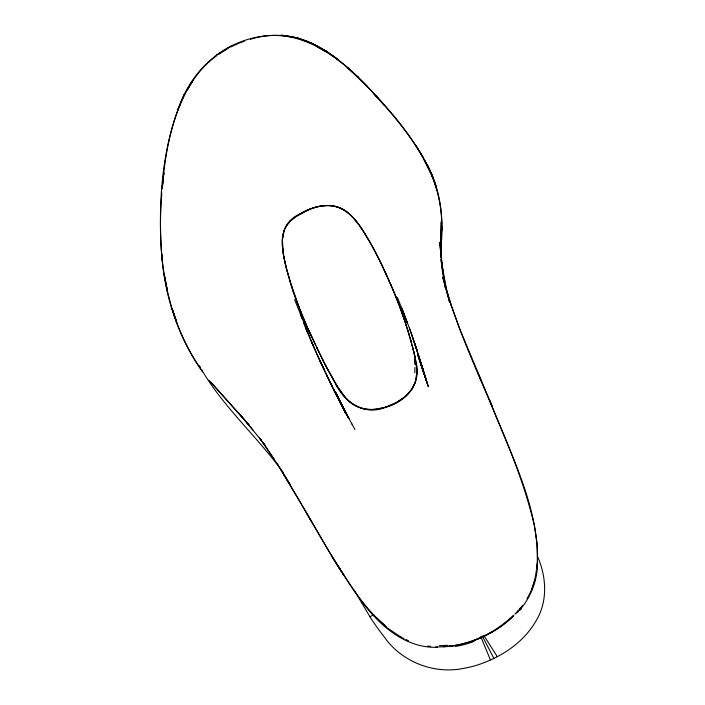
<?xml version="1.0" encoding="UTF-8"?>
<svg xmlns="http://www.w3.org/2000/svg" width="705" height="705" viewBox="0 0 705 705"><rect width="100%" height="100%" fill="white"/><g stroke="black" fill="none" stroke-linecap="round" stroke-linejoin="round"><path stroke-width="1.06" d="M416.461 377.21L416.734 369.288L415.501 359.506M440.889 253.165L440.881 256.329L440.81 253.21M440.898 250.002L440.925 239.471L440.537 250.434M440.801 257.184L440.863 253.051M440.907 249.94L441.004 232.853L440.942 249.552M416.805 372.407L415.439 381.819L411.429 389.909M202.547 371.852C177.995 337.307 164.485 295.474 161.568 253.351L162.053 259.925C157.726 204.353 161.189 146.058 184.181 94.585L177.501 110.429L184.181 94.585C194.227 73.954 210.592 56.594 231.055 46.098L231.169 46.045C256.074 33.496 286.512 31.17 312.007 43.41C329.446 51.809 344.613 64.084 358.466 77.471L357.391 76.51L367.481 86.697L347.45 67.521C378.435 96.312 407.71 128.257 427.741 165.798C440.96 190.896 443.842 219.555 440.986 247.376L441.004 242.705L441.356 257.272L443.375 275.77L441.568 262.154L446.353 288.839L451.226 305.662M440.986 237.876L441.533 221.37L441.154 238.643L441.022 222.004M440.651 249.438L441.286 237.444M441.048 242.326L441.559 232.209M441.004 237.893C443.498 216.153 439.462 194.113 431.16 173.968L430.949 173.518C417.378 143.08 395.637 117.312 373.218 93.034L384.11 105.036C351.742 67.486 304.948 21.873 250.398 39.277M161.824 193.205C159.251 225.468 159.929 258.268 167.261 289.914L164.274 274.747L167.341 291.103L171.491 306.939L176.735 322.264L172.187 308.755C178.673 330.478 188.367 351.275 201.436 369.834M440.995 237.717L441.868 226.843L440.969 238.951M162.124 188.914L163.886 172.663L162.185 188.543C165.349 151.214 171.941 112.439 192.914 80.608L187.336 89.808C194.527 76.492 204.397 64.56 216.708 55.695M440.995 239.101L441.224 237.127L440.96 239.312M440.264 245.173L440.519 243.102M526.943 598.739C532.196 590.208 535.218 580.418 536.32 570.486M536.664 568.397L537.492 561.436M416.373 377.818L414.972 383.194L412.355 388.517M531.967 588.675L534.795 579.907M284.08 230.394C280.211 242.555 283.489 255.562 286.265 267.609M284.282 229.936L282.335 239.55L283.287 253.271M284.732 228.896L286.9 225.106M286.23 226.111L289.896 221.493M411.993 389.081L405.472 396.404L396.651 402.344M287.138 224.763L290.627 220.762L295.51 216.832M411.103 390.367L408.909 393.055M518.386 610.715L522.405 605.639M519.241 609.323L520.563 607.666M516.192 613.191L518.157 610.741L517.1 611.887M517.778 612.081C530.195 599.1 537.36 581.528 537.474 563.559L537.025 569.27C541.228 509.636 510.429 454.981 489.816 400.757L492.028 405.957L460.021 329.746L449.728 301.229M408.512 393.496C393.011 408.918 363.348 417.316 346.745 399.012M514.923 614.214L516.016 613.059M290.204 221.176C300.586 212.223 314.086 205.534 328.063 205.587C344.507 205.331 355.796 219.114 363.718 231.83M512.13 616.884L513.24 615.826M513.795 615.456C493.297 635.372 464.63 647.877 435.866 646.82M511.9 617.175L510.543 618.417M218.391 54.479L227.997 48.434M295.897 216.567L309.759 209.306M216.347 55.237L231.169 46.045M369.922 616.769L373.782 614.689M396.139 402.617L387.318 406.468M230.72 47.023L238.07 43.569M478.316 638.633L473.822 640.396M310.218 209.121L315.858 207.191A32.122 22.243 -22.8 0 1 322.361 205.93C333.782 204.018 345.617 208.821 353.029 217.589M238.995 43.164L244.644 41.057M386.701 406.67L384.877 407.261M384.26 407.446L376.893 409.032M455.289 645.419L443.674 646.732M376.214 409.12C362.723 411.553 349.283 404.476 341.934 393.249M449.085 646.344L447.208 646.529M437.505 647.305C404.282 648.433 378.1 624.163 359.92 598.95M427.627 646.097L430.711 646.37M400.59 636.853L403.93 638.554M405.798 639.444L408.592 640.774M325.19 51.377L316.237 46.16M401.136 637.214L387.23 627.899L375.836 617.219L386.129 626.833C365.78 609.561 351.152 586.886 337.034 564.529L344.251 575.818L327.613 549.089L282.264 471.848L290.187 484.661L279.568 467.635M346.032 398.246L337.898 387.23M241.921 416.796L210.927 382.119M353.584 218.206L354.139 218.841M354.694 219.475L356.272 221.388M208.839 380.189L249.323 425.432L240.211 414.822L261.282 440.299L260.189 438.871L278.026 465.027M246.715 422.471L253.113 430.2M356.783 222.031L358.739 224.587M259.396 438.043L265.529 446.036L263.036 442.617L274.157 459.202M282.996 472.271C257.51 436.844 223.688 407.499 201.568 369.649M341.572 392.764L340.189 390.781M359.814 226.067L363.181 230.993M354.782 591.892L332.786 557.937L302.198 505.379M339.845 390.279L335.413 383.079M363.621 231.681L364.846 233.602M483.709 635.302L497.307 656.663M364.256 232.668L372.742 247.191M332.786 557.937L340.594 570.451M277.056 463.502L301.855 504.551M423.123 157.206L416.161 145.882M365.243 234.245L366.415 236.14M337.58 386.71L336.955 385.679M367.173 237.409L367.552 238.034M336.329 384.648L336.637 385.168M335.721 383.599L336.029 384.128M368.292 239.286L369.015 240.537M306.966 513.637L311.672 521.726L310.068 518.933M334.038 380.718C342.401 400.599 363.568 416.69 385.644 407.279C405.534 402.37 422.136 383.194 415.994 362.062C410.028 333.095 399.946 305.054 387.917 278.07M335.104 382.551L325.084 364.52L316.757 347.503M334.196 380.982L334.805 382.031M332.689 378.338L333.87 380.409M369.728 241.78L370.081 242.405M331.782 376.752L333.359 379.528M330.848 375.095L331.852 376.867M370.433 243.031C363.762 231.548 356.853 219.599 346.199 211.315C332.064 201.172 312.994 205.825 299.255 214.302C275.144 225.318 282.256 253.421 287.807 273.417M330.345 374.214L330.883 375.157M330.583 374.628L328.794 371.429M329.684 373.033L329.984 373.562M370.319 242.837L374.752 250.901M329.085 371.967L329.385 372.496M351.769 423.775L354.976 429.556M337.008 395.787L351.901 424.022M328.204 370.363L328.856 371.544M345.67 412.725L339.528 401.119L348.711 418.241C331.738 387.301 316.563 355.373 303.485 322.599M354.095 590.12L370.927 618.329A420.577 306.587 -23.5 0 0 383.767 636.254C401.365 662.021 434.483 674.879 464.895 668.12A77.779 56.7 -23.5 0 0 480.969 663.828C496.532 658.223 511.266 649.781 522.96 637.972A80.238 58.489 -23.5 0 0 535.456 621.863C548.076 602.167 546.639 576.849 537.386 556.122M372.513 246.768L372.848 247.385M327.041 368.213L328.363 370.654M345.556 412.46L348.711 418.241M373.183 248.01L381.343 263.987M327.878 369.764L326.45 367.094M373.218 248.063L374.161 249.826M342.7 407.208L348.79 418.523L333.712 389.733L345.732 413.015L336.664 395.593M374.514 250.478L374.84 251.095M345.177 411.738L346.922 415.042M375.104 251.588L379.757 260.718M326.468 367.146L325.516 365.305M375.483 252.319L376.126 253.544M326.186 366.609L324.141 362.626M338.999 399.488L345.177 412.046L333.509 389.045L336.303 394.8M482.229 635.928L493.897 658.373M376.435 254.144L377.369 255.95M325.067 364.441L325.349 364.987M199.524 365.78L200.528 367.728M345.732 413.015L339.916 401.621M324.793 363.903L323.234 360.828M377.668 256.558L377.977 257.149M332.654 387.521L330.046 382.031L335.43 393.02M378.277 257.748L380.911 263.088M338.541 398.519L336.285 393.716L343.45 408.574M323.419 361.189L322.07 358.466M332.055 386.208L319.726 360.096L324.097 369.473L321.921 365.014M322.608 359.559L322.872 360.105M326.582 374.989L329.076 380.013M430.949 173.518L424.066 159.621L431.16 173.968M321.26 356.827L322.344 359.03M320.572 355.426L321.454 357.232M380.938 263.203L382.965 267.345M337.272 395.998L342.868 407.437L335.65 392.244L340.198 402.079M380.339 261.899L380.621 262.489M320.185 354.633L318.81 351.813M319.118 352.438L319.383 352.993M318.325 350.79L318.854 351.892M381.193 263.67L381.775 264.886M381.476 264.26L382.207 265.785M317.796 349.698L318.378 350.905M382.039 265.441L382.63 266.684M317.532 349.151L306.931 326.433L298.92 306.983M382.321 266.023L394.333 292.972M313.258 340.083L308.64 330.248M311.989 337.404L309.054 331.165M316.492 346.957L317.083 348.191M382.877 267.195L383.485 268.482M383.423 268.358L384.243 270.103M313.408 340.4L315.805 345.485M383.908 269.38L384.507 270.676M321.78 364.679L311.504 341.581M384.331 270.279L386.419 274.783M384.745 271.187L385.168 272.086M385.582 272.985L385.996 273.884M386.366 274.677L386.833 275.681M386.631 275.241L388.058 278.387M387.142 276.378L387.406 276.942M308.808 330.619L307.829 328.451M308.561 330.072L307.812 328.424M336.179 393.284L337.483 396.157M311.443 341.625L313.434 346.049L294.628 299.66M388.684 279.77L388.931 280.334M389.186 280.898L389.433 281.454M307.565 327.878L306.842 326.221M307.424 327.552L306.605 325.666M390.676 284.282L390.923 284.846M391.407 285.974L391.654 286.538M306.12 324.547L306.358 325.111M304.939 321.753L306.243 324.838M305.855 323.93L304.331 320.29M392.606 288.794L393.311 290.486M305.556 327.799L307.785 333.148M303.952 319.383L304.463 320.625M303.185 317.55L304.234 320.052M303.52 318.352L301.158 312.606M393.549 291.05L393.778 291.614M480.775 636.597L490.433 660.003M301.863 314.342L302.101 314.923M402.079 309.046L410.856 331.835L416.884 349.936M397.444 297.625L404.37 314.65M394.245 292.742L395.443 295.73M300.683 311.434L301.299 312.958M394.474 293.306L394.694 293.862M300.445 310.852L300.929 312.033M394.923 294.426L395.152 294.99M300.18 310.191L300.55 311.117M300.207 310.262L299.079 307.415M395.373 295.554L395.813 296.655M299.74 309.081L299.969 309.671M478.078 372.98L481.11 380.621M395.602 296.109L396.184 297.572M396.043 297.237L397.144 300.03M299.502 308.49L290.011 281.136M401.859 308.623L407.508 323.313L403.701 313.302M396.263 297.792L396.704 298.911M298.708 306.481L297.272 302.771M299.026 307.301L297.625 303.679M300.215 314.033L302.128 318.898M397.364 300.594L397.576 301.15M397.267 300.356L397.99 302.207M397.796 301.714L398.343 303.141M398.228 302.833L398.704 304.075M398.44 303.388L399.056 305.009M295.28 297.501L297.387 303.071M296.92 301.846L297.149 302.463M296.452 300.621L296.682 301.238M399.294 305.626L399.506 306.19M399.409 305.944L399.929 307.31M295.985 299.378L296.215 299.995M409.305 328.054L417.228 351.116M399.761 306.878L401.374 311.231M420.383 362.767L424.489 374.655L422.101 367.657M400.343 308.429L400.546 308.993M295.853 299.052L293.914 293.685M417.563 355.073L420.215 362.291M401.154 310.641L401.498 311.584M295.166 297.175L294.487 295.298M419.854 361.26L422.982 369.984L420.594 363.322M401.779 312.35L401.973 312.914M401.841 312.526L402.379 314.033M419.827 361.207L421.775 366.715M418.576 357.655L419.634 360.652M420.691 363.657L422.454 368.653M402.176 313.469L402.573 314.597M402.511 314.421L405.719 323.947M402.767 315.161L402.969 315.717M294.152 294.355L293.192 291.517M403.163 316.281L403.542 317.409M412.804 337.827L427.107 383.15L420.629 361.938L424.278 374.152M293.694 293.033L290.989 284.423M403.93 318.528L404.115 319.092M422.401 368.512L426.454 380.691M404.494 320.22L404.679 320.784M425.097 376.576L426.225 380.021L422.991 370.116L428.384 386.763L424.401 374.522M293.042 291.086L292.002 287.772M405.604 323.604L407.922 330.98M414.919 343.784L419.008 356.695M405.965 324.741L406.15 325.305M422.568 368.142L418.788 355.902L426.358 380.568M407.393 329.27L407.746 330.407M407.834 330.689L408.265 332.117M446.82 291.306L449.649 302.524L442.714 277.047C465.89 362.502 513.954 439.144 534.399 525.533L537.245 544.348L537.51 563.163M291.791 287.111L291.191 285.093M408.424 332.628L408.785 333.817M408.715 333.597L409.12 334.954M409.006 334.567L410.433 339.422M290.381 282.388L290.583 283.066M291.112 284.864L286.353 267.988M290.266 282.009L289.376 278.96M422.462 368.019L426.12 380.409M289.579 279.656L289.773 280.343M289.429 279.162L288.565 276.166M410.292 338.938L410.715 340.392M410.627 340.083L411.817 344.296M288.768 276.871L288.971 277.567M410.786 340.647L411.112 341.784M288.609 276.298L288.072 274.386M288.371 275.461L287.772 273.311M412.222 345.767L412.064 345.194L413.888 352.156M412.531 346.904L412.681 347.468M287.578 272.588L287.182 271.134M412.98 348.614L413.43 350.323M286.6 268.922L286.221 267.433M286.027 266.684L285.278 263.661M413.571 350.896L414.002 352.615M414.126 353.152L414.408 354.333M414.364 354.139L415.421 359.127M285.102 262.894L283.674 255.756M414.54 354.906L414.672 355.487M446.75 290.989L443.383 275.963L445.366 287.631L441.013 259.458L442.669 273.337L442.405 270.068M414.796 356.06L415.28 358.36M283.41 254.108L283.533 254.937M416.241 364.141L416.567 367.067M442.211 267.9L439.744 242.317L441.224 257.096L440.493 240.713L440.731 250.081M284.185 230.42A34.439 27.204 -2.1 0 1 286.371 226.173M414.901 367.481A92.276 66.173 -29.9 0 1 414.76 372.795M491.2 632.535A89.57 67.239 -22.5 0 1 478.395 638.809M511.839 617.589A85.807 64.137 -22.6 0 1 491.297 632.667M474.157 641.409A83.252 63.917 -23.1 0 1 455.315 646.476M510.244 618.214A85.314 63.494 -22.7 0 1 449.085 646.309M513.161 615.87A84.494 63.882 -21.5 0 1 512.279 616.716M521.524 608.459A72.994 57.317 -18.8 0 1 520.431 609.887M447.331 645.26A72.518 55.387 -21.8 0 1 439.506 645.604M414.329 359.453A165.587 120.211 -26.9 0 1 414.919 364.52M281.921 35.32L281.145 35.25C302.48 36.951 321.974 46.997 338.567 60.057L325.454 50.734L326.459 51.386L312.007 43.41L313.029 43.816L297.219 37.876L298.153 38.149L281.921 35.32M433.302 178.48L427.741 165.798L433.302 178.48M435.1 183.882L431.76 174.69L436.536 187.874L435.1 183.882"/></g></svg>
